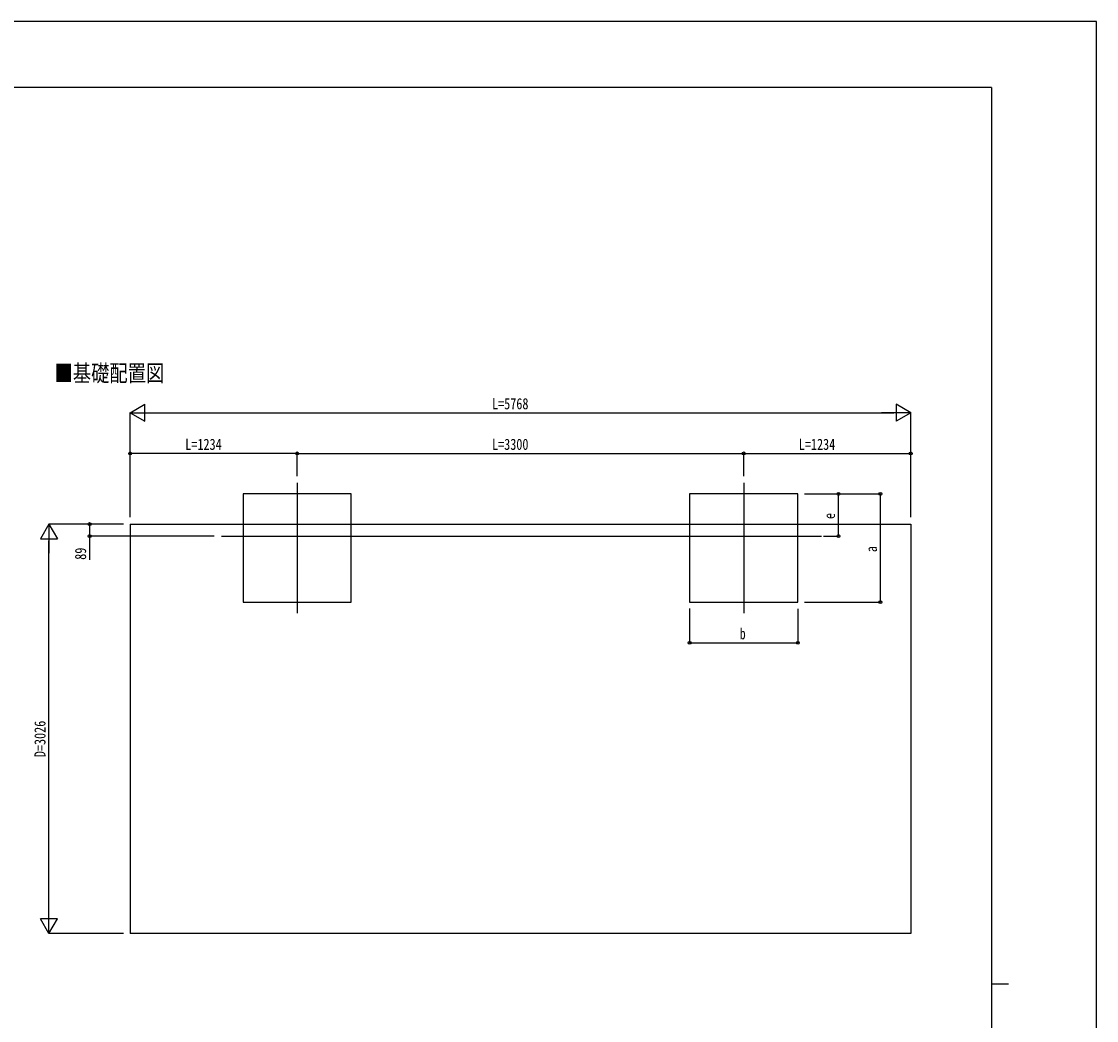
# Model space of a CAD drawing. Units: millimetres, scale not verified. Extents: x -10512 to 10512, y -7425 to 7425.
# Drawn here: x 2568 to 10512, y 42 to 7425 of the extents above; entities that cross this region are included whole.
import ezdxf
from ezdxf.enums import TextEntityAlignment as Align

# ---------------------------------------------------------------- set-up
doc = ezdxf.new("R2010")
doc.units = ezdxf.units.MM
doc.header["$LTSCALE"] = 40
for name, color, linetype in [('0-2_USER1', 3, 'Continuous'), ('0-3_YKK_12', 2, 'Continuous'), ('0-5_YKK_A1', 4, 'Continuous'), ('0-6_YKK_D', 6, 'Continuous'), ('0-7_YKK_ZWAK', 7, 'Continuous')]:
    doc.layers.add(name, color=color, linetype=linetype)
doc.styles.add('ＭＳ ゴシック', font='')
doc.styles.get('ＭＳ ゴシック').set_extended_font_data('MS Gothic')

msp = doc.modelspace()

# ---------------------------------------------------------------- linework, layer by layer
at = {"layer": '0-3_YKK_12'}
for p, q in [((4605.55, 4014.58), (4605.55, 3052.06)), ((7905.55, 4014.58), (7905.55, 3052.06)), ((4046.88, 3622.04), (8479.79, 3622.04))]:
    msp.add_line(p, q, dxfattribs=at)
at = {"layer": '0-5_YKK_A1'}
for p, q in [((3371.55, 3711.04), (9139.55, 3711.04)), ((3371.55, 3711.04), (3371.55, 685.04)), ((9139.55, 3711.04), (9139.55, 685.04)), ((9139.55, 685.04), (3371.55, 685.04))]:
    msp.add_line(p, q, dxfattribs=at)
for points in [[(4205.55, 3133.32), (5005.55, 3133.32), (5005.55, 3933.32), (4205.55, 3933.32)], [(7505.55, 3133.32), (8305.55, 3133.32), (8305.55, 3933.32), (7505.55, 3933.32)]]:
    msp.add_lwpolyline(points, close=True, dxfattribs=at)
at = {"layer": '0-6_YKK_D'}
for p, q in [((3371.55, 4533.32), (3479.8, 4595.82)), ((3371.55, 3761.04), (3371.55, 4534.32)), ((3371.55, 4533.32), (3479.8, 4470.82)), ((3371.55, 4533.32), (3588.06, 4533.32)), ((3479.8, 4470.82), (3479.8, 4595.82)), ((3496.55, 4533.32), (9014.55, 4533.32)), ((9139.55, 4533.32), (8923.04, 4533.32)), ((9139.55, 4533.32), (9031.3, 4595.82)), ((9031.3, 4595.82), (9031.3, 4470.82)), ((9139.55, 4533.32), (9031.3, 4470.82)), ((9139.55, 3761.04), (9139.55, 4534.32)), ((3371.55, 4065.5), (3371.55, 4234.32)), ((4605.55, 4233.32), (3371.55, 4233.32)), ((4605.55, 4065.5), (4605.55, 4234.32)), ((4605.55, 4065.5), (4605.55, 4234.32)), ((4605.55, 4233.32), (7905.55, 4233.32)), ((7905.55, 4065.5), (7905.55, 4234.32)), ((7905.55, 4065.5), (7905.55, 4234.32)), ((7905.55, 4233.32), (9139.55, 4233.32)), ((9139.55, 4065.5), (9139.55, 4234.32)), ((8355.55, 3933.32), (8916.55, 3933.32)), ((8356.55, 3933.32), (8606.55, 3933.32)), ((8605.55, 3622.12), (8605.55, 3933.32)), ((8915.55, 3133.32), (8915.55, 3933.32)), ((2771.55, 3711.04), (2709.05, 3602.79)), ((3321.55, 3711.04), (2770.55, 3711.04)), ((2771.55, 3711.04), (2834.05, 3602.79)), ((2771.55, 3711.04), (2771.55, 3494.53)), ((3321.55, 3711.04), (3070.55, 3711.04)), ((2709.05, 3602.79), (2834.05, 3602.79)), ((2771.55, 810.04), (2771.55, 3586.04)), ((3993.44, 3622.04), (3070.55, 3622.04)), ((8494.36, 3622.12), (8606.55, 3622.12)), ((8355.55, 3133.32), (8916.55, 3133.32)), ((7505.55, 3086.23), (7505.55, 2832.32)), ((8305.55, 3084.31), (8305.55, 2832.32)), ((7505.55, 2833.32), (8305.55, 2833.32)), ((2771.55, 685.04), (2771.55, 901.55)), ((2771.55, 685.04), (2709.05, 793.29)), ((2834.05, 793.29), (2709.05, 793.29)), ((2771.55, 685.04), (2834.05, 793.29)), ((3321.55, 685.04), (2770.55, 685.04))]:
    msp.add_line(p, q, dxfattribs=at)
msp.add_lwpolyline([(3071.55, 3711.04), (3071.55, 3622.04), (3071.55, 3445.54)], dxfattribs=at)
for centre in [(3371.55, 4233.32), (4605.55, 4233.32), (4605.55, 4233.32), (7905.55, 4233.32), (7905.55, 4233.32), (9139.55, 4233.32), (8605.55, 3933.32), (8915.55, 3933.32), (3071.55, 3711.04), (3071.55, 3622.04), (8605.55, 3622.12), (8915.55, 3133.32), (7505.55, 2833.32), (8305.55, 2833.32)]:
    msp.add_circle(centre, 10.62, dxfattribs=at)
at = {"layer": '0-7_YKK_ZWAK'}
for p, q in [((9737.55, 6937.5), (-9762.45, 6937.5)), ((9737.55, 6937.5), (9737.55, -6312.5)), ((9737.55, 312.5), (9862.55, 312.5))]:
    msp.add_line(p, q, dxfattribs=at)
msp.add_lwpolyline([(-10512.5, -7425), (10512.5, -7425), (10512.5, 7425), (-10512.5, 7425)], close=True, dxfattribs=at)

# ---------------------------------------------------------------- texts
at = {"layer": '0-2_USER1', "style": 'ＭＳ ゴシック', "width": 0.8}
msp.add_text('■基礎配置図', height=123.8, dxfattribs=at).set_placement((2812.49, 4727.2), align=Align.BOTTOM_LEFT)
at = {"layer": '0-6_YKK_D', "style": 'ＭＳ ゴシック', "width": 0.8}
for s, p in [('L=5768', (6045.55, 4534.32)), ('L=1234', (3778.55, 4234.32)), ('L=3300', (6045.55, 4234.32)), ('L=1234', (8312.55, 4234.32)), ('b', (7875.55, 2834.32))]:
    msp.add_text(s, height=82.48, dxfattribs=at).set_placement(p, align=Align.BOTTOM_LEFT)
for s, p in [('e', (8604.55, 3747.72)), ('89', (3070.55, 3446.54)), ('a', (8914.55, 3503.32)), ('D=3026', (2770.55, 1988.04))]:
    msp.add_text(s, height=82.48, rotation=90, dxfattribs=at).set_placement(p, align=Align.BOTTOM_LEFT)

doc.saveas('drawing.dxf')
